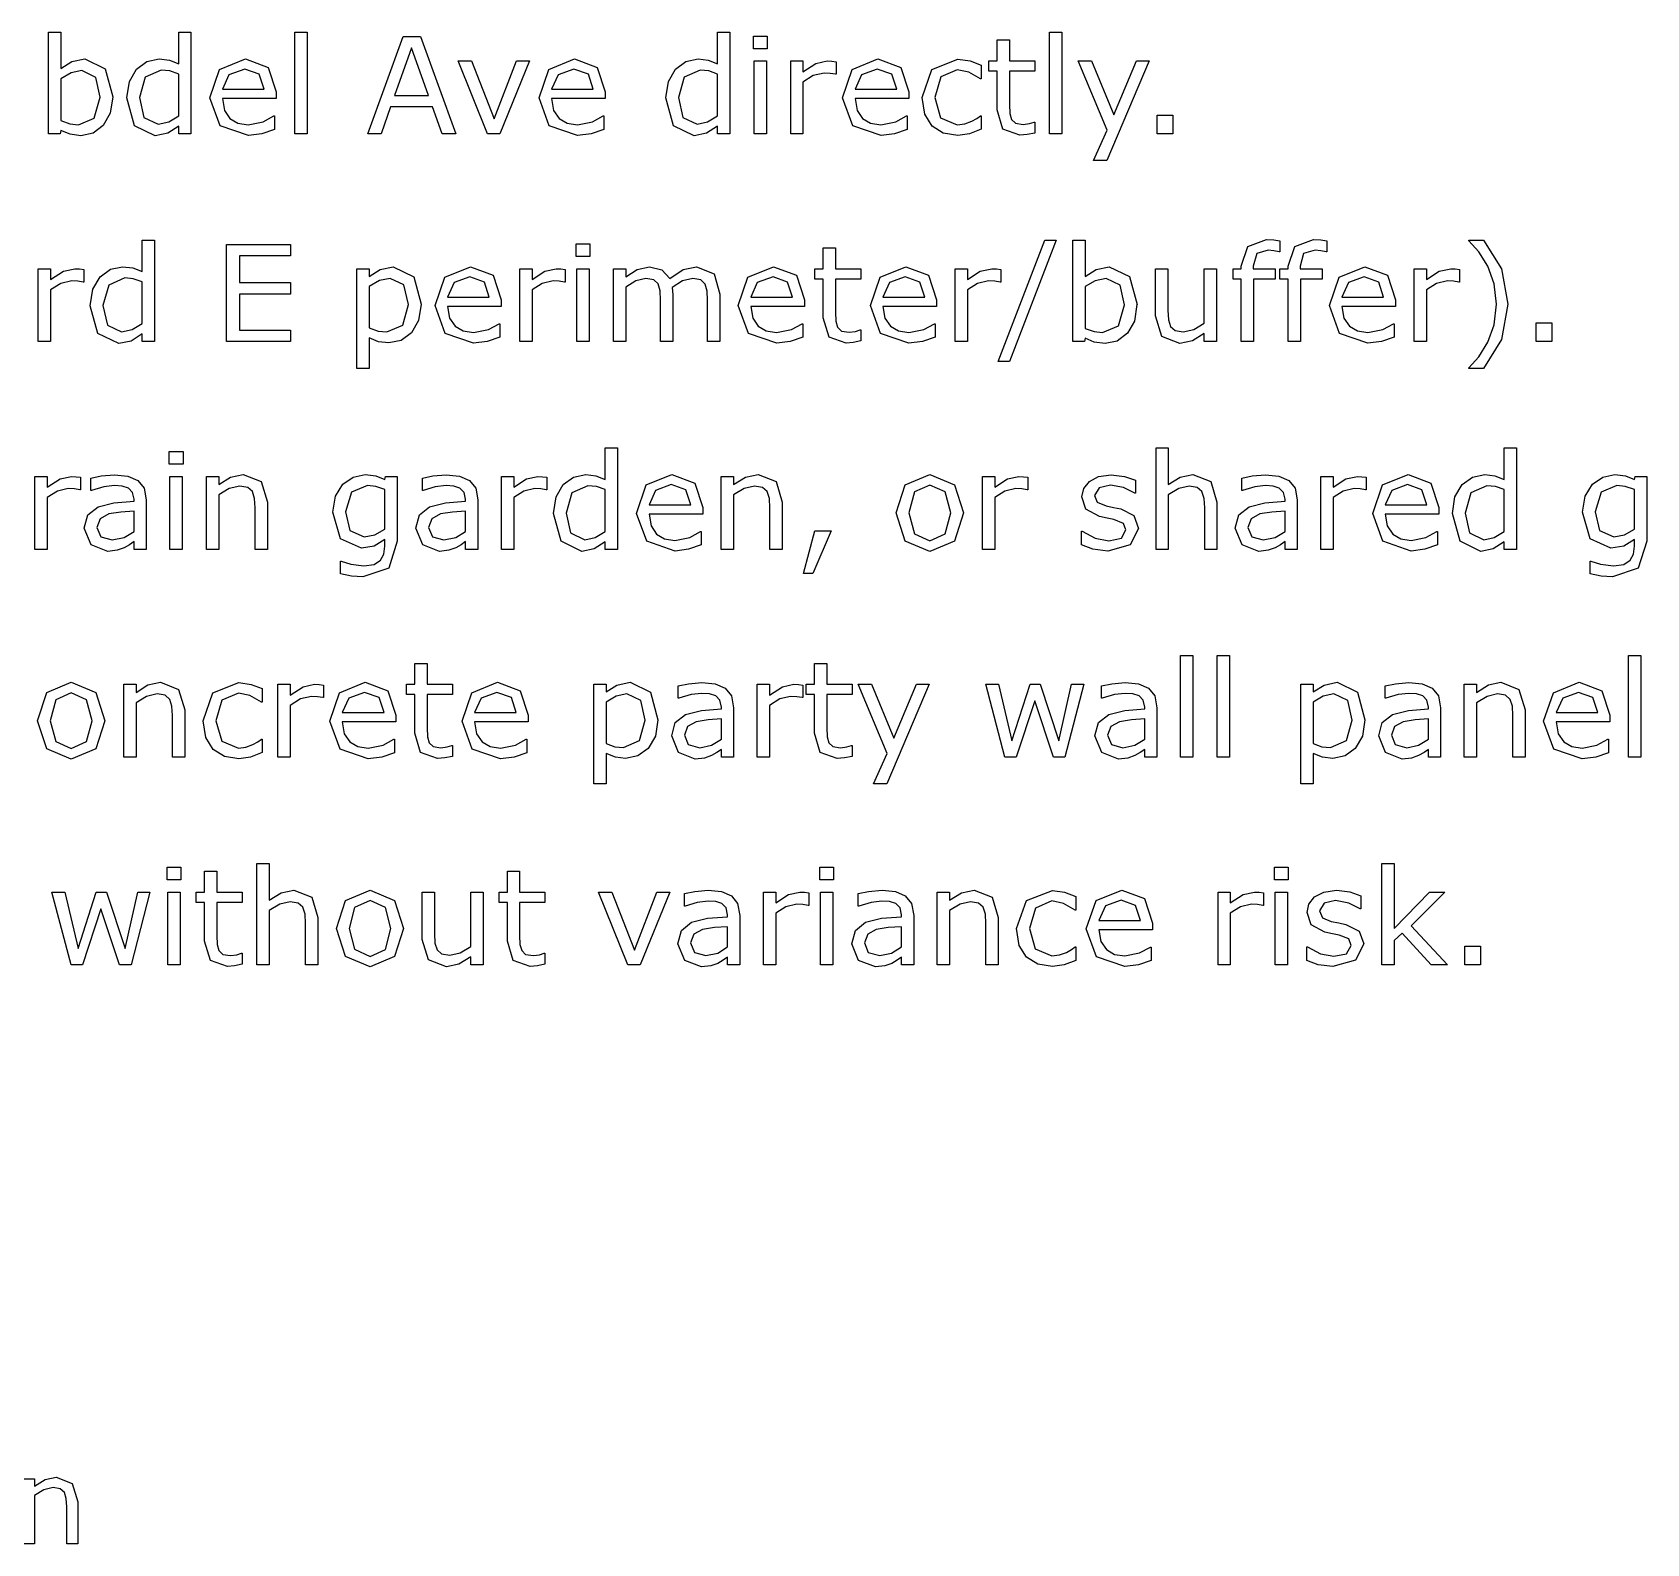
# Model space of a CAD drawing. Extents: x -17 to 192, y 167 to 459.
# Drawn here: x 134.72 to 163.5, y 168.01 to 194.96 of the extents above; entities that cross this region are included whole.
import ezdxf

# ---------------------------------------------------------------- set-up
doc = ezdxf.new("R2010")
doc.units = 0
doc.header["$MEASUREMENT"] = 0
doc.layers.add('Layer 1', color=7, linetype='Continuous')

msp = doc.modelspace()

# ---------------------------------------------------------------- linework, layer by layer
at = {"layer": 'Layer 1', "color": 7}
for points in [[(136.153155, 193.805564), (136.106647, 193.512565), (135.983399, 193.293966), (135.802016, 193.155616), (135.584587, 193.110266), (135.391577, 193.136989), (135.228795, 193.20676), (135.214851, 193.146302), (135.010212, 193.146302), (135.010212, 194.955494), (135.228803, 194.955494), (135.228803, 194.309012), (135.424139, 194.432282), (135.656684, 194.481097), (136.019451, 194.304382), (136.153163, 193.805564), (136.153155, 193.805564)], [(137.547256, 193.146302), (137.328666, 193.146302), (137.328666, 193.282351), (137.132165, 193.155616), (136.910085, 193.110266), (136.540341, 193.289309), (136.404303, 193.785799), (136.450811, 194.079963), (136.57871, 194.299725), (136.762421, 194.434583), (136.981011, 194.481097), (137.162396, 194.459137), (137.328666, 194.392859), (137.328666, 194.955627), (137.547256, 194.955627), (137.547256, 193.146302)], [(139.616893, 193.146302), (139.398303, 193.146302), (139.398303, 194.955494), (139.616893, 194.955494), (139.616893, 193.146302)], [(142.269055, 193.146302), (142.02372, 193.146302), (141.853964, 193.628822), (141.105172, 193.628822), (140.935416, 193.146302), (140.70171, 193.146302), (141.331904, 194.877601), (141.63886, 194.877601), (142.269055, 193.146302)], [(147.153632, 193.146302), (146.935042, 193.146302), (146.935042, 193.282351), (146.738544, 193.155616), (146.516464, 193.110266), (146.14672, 193.289309), (146.010682, 193.785799), (146.05719, 194.079963), (146.185089, 194.299725), (146.3688, 194.434583), (146.58739, 194.481097), (146.768775, 194.459137), (146.935042, 194.392859), (146.935042, 194.955627), (147.153632, 194.955627), (147.153632, 193.146302)], [(147.818709, 194.662495), (147.572213, 194.662495), (147.572213, 194.889216), (147.818709, 194.889216), (147.818709, 194.662495)], [(153.071881, 193.146276), (152.85329, 193.146276), (152.85329, 194.955468), (153.071881, 194.955468), (153.071881, 193.146276)], [(141.783039, 193.826492), (141.479568, 194.676439), (141.174938, 193.826492), (141.783039, 193.826492)], [(152.587027, 193.157917), (152.45215, 193.131195), (152.32309, 193.120611), (152.020782, 193.227582), (151.917301, 193.570588), (151.917301, 194.261255), (151.769635, 194.261255), (151.769635, 194.444955), (151.917301, 194.444955), (151.917301, 194.818176), (152.135892, 194.818176), (152.135892, 194.444955), (152.587027, 194.444955), (152.587027, 194.261255), (152.135892, 194.261255), (152.135892, 193.669409), (152.140548, 193.508966), (152.173105, 193.401995), (152.242868, 193.333389), (152.380067, 193.312487), (152.49169, 193.327568), (152.575404, 193.354317), (152.587019, 193.354317), (152.587027, 193.157917)], [(135.92759, 193.799743), (135.85085, 194.152062), (135.60319, 194.272976), (135.41018, 194.231119), (135.228795, 194.125312), (135.228795, 193.381173), (135.388087, 193.323044), (135.540405, 193.30664), (135.824106, 193.425252), (135.92759, 193.799637), (135.92759, 193.799743)], [(137.328666, 193.466051), (137.328666, 194.211355), (137.170535, 194.265991), (137.01822, 194.281072), (136.73219, 194.153173), (136.62987, 193.790403), (136.708935, 193.438084), (136.962409, 193.318334), (137.150768, 193.359027), (137.328666, 193.465998), (137.328666, 193.466051)], [(139.064603, 193.77302), (138.107685, 193.77302), (138.143729, 193.563708), (138.242562, 193.418373), (138.385574, 193.334659), (138.569285, 193.306745), (138.835548, 193.35908), (139.027397, 193.463723), (139.039012, 193.463723), (139.039012, 193.22536), (138.813444, 193.147466), (138.5716, 193.11606), (138.066979, 193.290474), (137.885597, 193.788128), (138.058841, 194.293905), (138.516953, 194.481097), (138.921577, 194.327612), (139.064592, 193.891606), (139.064603, 193.77302)], [(138.851825, 193.940448), (138.764621, 194.206698), (138.505335, 194.30089), (138.22512, 194.197411), (138.107685, 193.940448), (138.851825, 193.940448)], [(143.579439, 194.445061), (143.05389, 193.146302), (142.834135, 193.146302), (142.312076, 194.445061), (142.549269, 194.445061), (142.95157, 193.411414), (143.350381, 194.445061), (143.579439, 194.445061)], [(144.93168, 193.77302), (143.974763, 193.77302), (144.010807, 193.563708), (144.109637, 193.418373), (144.252652, 193.334659), (144.436362, 193.306745), (144.702623, 193.35908), (144.894472, 193.463723), (144.906087, 193.463723), (144.906087, 193.22536), (144.68052, 193.147466), (144.438672, 193.11606), (143.934054, 193.290474), (143.752669, 193.788128), (143.925916, 194.293905), (144.384025, 194.481097), (144.788652, 194.327612), (144.931667, 193.891606), (144.93168, 193.77302)], [(144.718903, 193.940448), (144.631699, 194.206698), (144.372413, 194.30089), (144.092195, 194.197411), (143.974763, 193.940448), (144.718903, 193.940448)], [(146.935042, 193.466051), (146.935042, 194.211355), (146.776914, 194.265991), (146.624596, 194.281072), (146.338569, 194.153173), (146.236249, 193.790403), (146.315314, 193.438084), (146.568788, 193.318334), (146.757147, 193.359027), (146.935042, 193.465998), (146.935042, 193.466051)], [(147.804766, 193.146302), (147.586175, 193.146302), (147.586175, 194.445061), (147.804766, 194.445061), (147.804766, 193.146302)], [(149.047713, 194.206698), (149.036098, 194.206698), (148.940756, 194.223102), (148.832623, 194.228923), (148.637287, 194.183573), (148.455902, 194.06848), (148.455902, 193.14617), (148.237312, 193.14617), (148.237312, 194.444929), (148.455902, 194.444929), (148.455902, 194.253079), (148.684957, 194.400743), (148.888434, 194.444929), (148.970987, 194.441489), (149.047727, 194.43117), (149.047713, 194.206698)], [(150.340656, 193.77302), (149.383739, 193.77302), (149.419783, 193.563708), (149.518613, 193.418373), (149.661628, 193.334659), (149.845336, 193.306745), (150.111599, 193.35908), (150.303448, 193.463723), (150.31509, 193.463723), (150.31509, 193.22536), (150.089522, 193.147466), (149.847675, 193.11606), (149.343057, 193.290474), (149.161672, 193.788128), (149.334918, 194.293905), (149.793028, 194.481097), (150.197655, 194.327612), (150.34067, 193.891606), (150.340656, 193.77302)], [(150.127879, 193.940448), (150.040675, 194.206698), (149.781389, 194.30089), (149.501172, 194.197411), (149.383739, 193.940448), (150.127879, 193.940448)], [(151.632435, 193.227688), (151.424309, 193.146302), (151.216183, 193.117225), (150.958058, 193.157917), (150.756909, 193.283515), (150.625522, 193.495129), (150.579011, 193.793949), (150.753419, 194.293905), (151.216183, 194.475276), (151.434773, 194.443897), (151.632435, 194.367168), (151.632435, 194.124148), (151.62082, 194.124148), (151.413858, 194.243898), (151.206893, 194.285755), (150.912725, 194.160184), (150.805756, 193.793949), (150.910402, 193.432343), (151.206893, 193.306745), (151.34177, 193.324208), (151.465018, 193.369557), (151.554547, 193.420701), (151.62082, 193.468379), (151.632435, 193.468379), (151.632435, 193.227688)], [(154.627597, 194.445034), (153.869506, 192.667248), (153.6358, 192.667248), (153.877644, 193.209061), (153.360234, 194.445034), (153.59743, 194.445034), (153.996241, 193.482296), (154.398542, 194.445034), (154.627597, 194.445034)], [(155.049665, 193.146276), (154.771773, 193.146276), (154.771773, 193.47764), (155.049665, 193.47764), (155.049665, 193.146276)], [(136.896123, 189.442008), (136.677532, 189.442008), (136.677532, 189.578057), (136.481032, 189.451321), (136.258954, 189.405972), (135.88921, 189.585015), (135.753172, 190.081505), (135.79968, 190.375668), (135.92758, 190.595431), (136.111287, 190.730289), (136.329878, 190.776803), (136.511263, 190.754842), (136.677532, 190.688564), (136.677532, 191.251332), (136.896123, 191.251332), (136.896123, 189.442008)], [(139.321552, 189.442008), (138.180927, 189.442008), (138.180927, 191.173307), (139.321552, 191.173307), (139.321552, 190.968652), (138.411143, 190.968652), (138.411143, 190.494281), (139.321552, 190.494281), (139.321552, 190.289626), (138.411143, 190.289626), (138.411143, 189.646636), (139.321552, 189.646636), (139.321552, 189.442008)], [(144.659594, 190.958201), (144.413095, 190.958201), (144.413095, 191.184922), (144.659594, 191.184922), (144.659594, 190.958201)], [(149.48721, 189.453623), (149.352333, 189.4269), (149.223272, 189.416317), (148.920965, 189.523288), (148.817484, 189.866293), (148.817484, 190.556961), (148.669817, 190.556961), (148.669817, 190.740661), (148.817484, 190.740661), (148.817484, 191.113882), (149.036074, 191.113882), (149.036074, 190.740661), (149.48721, 190.740661), (149.48721, 190.556961), (149.036074, 190.556961), (149.036074, 189.965115), (149.040731, 189.804672), (149.073288, 189.697701), (149.143051, 189.629095), (149.28025, 189.608193), (149.391872, 189.623274), (149.475586, 189.650023), (149.487202, 189.650023), (149.48721, 189.453623)], [(152.970712, 191.2512), (152.137045, 189.088552), (151.935893, 189.088552), (152.766076, 191.2512), (152.970712, 191.2512)], [(154.410157, 190.101269), (154.363649, 189.80827), (154.240401, 189.589672), (154.059019, 189.451321), (153.84159, 189.405972), (153.648579, 189.432695), (153.485797, 189.502465), (153.471853, 189.442008), (153.267214, 189.442008), (153.267214, 191.2512), (153.485805, 191.2512), (153.485805, 190.604718), (153.681141, 190.727987), (153.913686, 190.776803), (154.276453, 190.600088), (154.410165, 190.101269), (154.410157, 190.101269)], [(156.956512, 191.039587), (156.944897, 191.039587), (156.850718, 191.060489), (156.748399, 191.07213), (156.54376, 191.009345), (156.480972, 190.784952), (156.480972, 190.740767), (156.875134, 190.740767), (156.875134, 190.557067), (156.487949, 190.557067), (156.487949, 189.442008), (156.269334, 189.442008), (156.269334, 190.557067), (156.121668, 190.557067), (156.121668, 190.740767), (156.269334, 190.740767), (156.269334, 190.783788), (156.384444, 191.138408), (156.71698, 191.262815), (156.848369, 191.255936), (156.956501, 191.239532), (156.956512, 191.039587)], [(157.793668, 191.039587), (157.782053, 191.039587), (157.687872, 191.060489), (157.585553, 191.07213), (157.380914, 191.009345), (157.318128, 190.784952), (157.318128, 190.740767), (157.712288, 190.740767), (157.712288, 190.557067), (157.325103, 190.557067), (157.325103, 189.442008), (157.106512, 189.442008), (157.106512, 190.557067), (156.958848, 190.557067), (156.958848, 190.740767), (157.106512, 190.740767), (157.106512, 190.783788), (157.221622, 191.138408), (157.55416, 191.262815), (157.685547, 191.255936), (157.793679, 191.239532), (157.793668, 191.039587)], [(161.022536, 190.10709), (160.908591, 189.478044), (160.588842, 188.96298), (160.322582, 188.96298), (160.322582, 188.974622), (160.501638, 189.171128), (160.660931, 189.429255), (160.774879, 189.743183), (160.8179, 190.107117), (160.774879, 190.469886), (160.660931, 190.784978), (160.501638, 191.043106), (160.322582, 191.239585), (160.322582, 191.251227), (160.588842, 191.251227), (160.908591, 190.736136), (161.022536, 190.107117), (161.022536, 190.10709)], [(135.636898, 190.502404), (135.625283, 190.502404), (135.52994, 190.518808), (135.421805, 190.524629), (135.226469, 190.479279), (135.045087, 190.364186), (135.045087, 189.442008), (134.826494, 189.442008), (134.826494, 190.740767), (135.045087, 190.740767), (135.045087, 190.548917), (135.274142, 190.696581), (135.477616, 190.740767), (135.560169, 190.737327), (135.636909, 190.727008), (135.636898, 190.502404)], [(136.677532, 189.761757), (136.677532, 190.50706), (136.519401, 190.561697), (136.367086, 190.576778), (136.081056, 190.448879), (135.978739, 190.086109), (136.057802, 189.73379), (136.311275, 189.61404), (136.499637, 189.654733), (136.677532, 189.761704), (136.677532, 189.761757)], [(141.649314, 190.10709), (141.60397, 189.817557), (141.47607, 189.596657), (141.294685, 189.462937), (141.074933, 189.416423), (140.891223, 189.438383), (140.724953, 189.50699), (140.724953, 188.962848), (140.506363, 188.962848), (140.506363, 190.740634), (140.724953, 190.740634), (140.724953, 190.604586), (140.92029, 190.726691), (141.152834, 190.77667), (141.517927, 190.598791), (141.649314, 190.106958), (141.649314, 190.10709)], [(141.423746, 190.101269), (141.343519, 190.452398), (141.097023, 190.568682), (140.9075, 190.527989), (140.724953, 190.421018), (140.724953, 189.685027), (140.884246, 189.628036), (141.036563, 189.612955), (141.321429, 189.736198), (141.423746, 190.101296), (141.423746, 190.101269)], [(143.077133, 190.068726), (142.120216, 190.068726), (142.15626, 189.859414), (142.25509, 189.714079), (142.398105, 189.630365), (142.581815, 189.602451), (142.848079, 189.654786), (143.039925, 189.759428), (143.05154, 189.759428), (143.05154, 189.521065), (142.825973, 189.443172), (142.584128, 189.411766), (142.079507, 189.586179), (141.898122, 190.083833), (142.071369, 190.58961), (142.529478, 190.776803), (142.934105, 190.623318), (143.07712, 190.187312), (143.077133, 190.068726)], [(142.864356, 190.236154), (142.777152, 190.502404), (142.517866, 190.596595), (142.237651, 190.493117), (142.120216, 190.236154), (142.864356, 190.236154)], [(144.218923, 190.502404), (144.207308, 190.502404), (144.111965, 190.518808), (144.003833, 190.524629), (143.808496, 190.479279), (143.627111, 190.364186), (143.627111, 189.442008), (143.408521, 189.442008), (143.408521, 190.740767), (143.627111, 190.740767), (143.627111, 190.548917), (143.856166, 190.696581), (144.059644, 190.740767), (144.142196, 190.737327), (144.218936, 190.727008), (144.218923, 190.502404)], [(144.64565, 189.442008), (144.42706, 189.442008), (144.42706, 190.740767), (144.64565, 190.740767), (144.64565, 189.442008)], [(146.973412, 189.442008), (146.754821, 189.442008), (146.754821, 190.181491), (146.746672, 190.343125), (146.715279, 190.467532), (146.63854, 190.543097), (146.494363, 190.568761), (146.310653, 190.522247), (146.126942, 190.40599), (146.132763, 190.343204), (146.135144, 190.273434), (146.135144, 189.442008), (145.916551, 189.442008), (145.916551, 190.181491), (145.908402, 190.344289), (145.877009, 190.468696), (145.800269, 190.543097), (145.656093, 190.568761), (145.475872, 190.524576), (145.296813, 190.411784), (145.296813, 189.442008), (145.078222, 189.442008), (145.078222, 190.740767), (145.296813, 190.740767), (145.296813, 190.596595), (145.500288, 190.729125), (145.717717, 190.776803), (145.94212, 190.721002), (146.080484, 190.566353), (146.322331, 190.726823), (146.556037, 190.776803), (146.871132, 190.646575), (146.973451, 190.284969), (146.973412, 189.442008)], [(148.481458, 190.068726), (147.524541, 190.068726), (147.560585, 189.859414), (147.659417, 189.714079), (147.80243, 189.630365), (147.98614, 189.602451), (148.252403, 189.654786), (148.44425, 189.759428), (148.455865, 189.759428), (148.455865, 189.521065), (148.230297, 189.443172), (147.988453, 189.411766), (147.483832, 189.586179), (147.302447, 190.083833), (147.475693, 190.58961), (147.933806, 190.776803), (148.33843, 190.623318), (148.481445, 190.187312), (148.481458, 190.068726)], [(148.26868, 190.236154), (148.181477, 190.502404), (147.922191, 190.596595), (147.641976, 190.493117), (147.524541, 190.236154), (148.26868, 190.236154)], [(150.838287, 190.068726), (149.881372, 190.068726), (149.917416, 189.859414), (150.016246, 189.714079), (150.159261, 189.630365), (150.342969, 189.602451), (150.609232, 189.654786), (150.801081, 189.759428), (150.812696, 189.759428), (150.812696, 189.521065), (150.587131, 189.443172), (150.345284, 189.411766), (149.840666, 189.586179), (149.659281, 190.083833), (149.832525, 190.58961), (150.290637, 190.776803), (150.695264, 190.623318), (150.838276, 190.187312), (150.838287, 190.068726)], [(150.625512, 190.236154), (150.538308, 190.502404), (150.279019, 190.596595), (149.998805, 190.493117), (149.881372, 190.236154), (150.625512, 190.236154)], [(151.980076, 190.502404), (151.968461, 190.502404), (151.873118, 190.518808), (151.764986, 190.524629), (151.569647, 190.479279), (151.388265, 190.364186), (151.388265, 189.442008), (151.169674, 189.442008), (151.169674, 190.740767), (151.388265, 190.740767), (151.388265, 190.548917), (151.61732, 190.696581), (151.820795, 190.740767), (151.90335, 190.737327), (151.980087, 190.727008), (151.980076, 190.502404)], [(154.184592, 190.095449), (154.107853, 190.447767), (153.860192, 190.568682), (153.667182, 190.526825), (153.485797, 190.421018), (153.485797, 189.676878), (153.645089, 189.618749), (153.797407, 189.602345), (154.081109, 189.720958), (154.184592, 190.095343), (154.184592, 190.095449)], [(155.827513, 189.442008), (155.608922, 189.442008), (155.608922, 189.586179), (155.397306, 189.452485), (155.174064, 189.405972), (154.85548, 189.530379), (154.741534, 189.897805), (154.741534, 190.740767), (154.960125, 190.740767), (154.960125, 190.001284), (154.969438, 189.831527), (155.008972, 189.71175), (155.090363, 189.63735), (155.235701, 189.614066), (155.420573, 189.658252), (155.608935, 189.771043), (155.608935, 190.74074), (155.827526, 190.74074), (155.827513, 189.442008)], [(159.019175, 190.068726), (158.062257, 190.068726), (158.098301, 189.859414), (158.197131, 189.714079), (158.340146, 189.630365), (158.523857, 189.602451), (158.790117, 189.654786), (158.981966, 189.759428), (158.993581, 189.759428), (158.993581, 189.521065), (158.768014, 189.443172), (158.526169, 189.411766), (158.021549, 189.586179), (157.840164, 190.083833), (158.01341, 190.58961), (158.47152, 190.776803), (158.876146, 190.623318), (159.019161, 190.187312), (159.019175, 190.068726)], [(158.806397, 190.236154), (158.719193, 190.502404), (158.459907, 190.596595), (158.17969, 190.493117), (158.062257, 190.236154), (158.806397, 190.236154)], [(160.160964, 190.502404), (160.149349, 190.502404), (160.054006, 190.518808), (159.945874, 190.524629), (159.750538, 190.479279), (159.569153, 190.364186), (159.569153, 189.442008), (159.350562, 189.442008), (159.350562, 190.740767), (159.569153, 190.740767), (159.569153, 190.548917), (159.798207, 190.696581), (160.001685, 190.740767), (160.084238, 190.737327), (160.160977, 190.727008), (160.160964, 190.502404)], [(161.805046, 189.442008), (161.527157, 189.442008), (161.527157, 189.773372), (161.805046, 189.773372), (161.805046, 189.442008)], [(137.405403, 187.253986), (137.158906, 187.253986), (137.158906, 187.480707), (137.405403, 187.480707), (137.405403, 187.253986)], [(145.15144, 185.737793), (144.93285, 185.737793), (144.93285, 185.873842), (144.736349, 185.747106), (144.514272, 185.701757), (144.144527, 185.8808), (144.008489, 186.37729), (144.054998, 186.671454), (144.182897, 186.891216), (144.366605, 187.026074), (144.585198, 187.072588), (144.766581, 187.050363), (144.93285, 186.984085), (144.93285, 187.546853), (145.15144, 187.546853), (145.15144, 185.737793)], [(155.835659, 185.737793), (155.617068, 185.737793), (155.617068, 186.477276), (155.606617, 186.644704), (155.568248, 186.767973), (155.484531, 186.840046), (155.34268, 186.864387), (155.155482, 186.820202), (154.968285, 186.70741), (154.968285, 185.737846), (154.749694, 185.737846), (154.749694, 187.547038), (154.968285, 187.547038), (154.968285, 186.892433), (155.179898, 187.024963), (155.404304, 187.072641), (155.725214, 186.945906), (155.835672, 186.580807), (155.835659, 185.737793)], [(161.174862, 185.737793), (160.956271, 185.737793), (160.956271, 185.873842), (160.759771, 185.747106), (160.537691, 185.701757), (160.167946, 185.8808), (160.031908, 186.37729), (160.078417, 186.671454), (160.206316, 186.891216), (160.390027, 187.026074), (160.608617, 187.072588), (160.790002, 187.050363), (160.956271, 186.984085), (160.956271, 187.546853), (161.174862, 187.546853), (161.174862, 185.737793)], [(136.749631, 185.737793), (136.532202, 185.737793), (136.532202, 185.876144), (136.453137, 185.820343), (136.357794, 185.764542), (136.23222, 185.720357), (136.065951, 185.701836), (135.768295, 185.818094), (135.646211, 186.114586), (135.708997, 186.352949), (135.890382, 186.49712), (136.175248, 186.568055), (136.532202, 186.595968), (136.532202, 186.629676), (136.505461, 186.752919), (136.431047, 186.829674), (136.319424, 186.86571), (136.183386, 186.874971), (135.991537, 186.851688), (135.772947, 186.786574), (135.761331, 186.786574), (135.761331, 187.008638), (135.946203, 187.047003), (136.184561, 187.067905), (136.422919, 187.044621), (136.599649, 186.967866), (136.711272, 186.829515), (136.749642, 186.619066), (136.749631, 185.737793)], [(138.90997, 185.737793), (138.691379, 185.737793), (138.691379, 186.477276), (138.680902, 186.644704), (138.642532, 186.767973), (138.558815, 186.840046), (138.416964, 186.864387), (138.229766, 186.820202), (138.042569, 186.70741), (138.042569, 185.737846), (137.823978, 185.737846), (137.823978, 187.036605), (138.042569, 187.036605), (138.042569, 186.892433), (138.254182, 187.024963), (138.478588, 187.072641), (138.799498, 186.945906), (138.909956, 186.580807), (138.90997, 185.737793)], [(141.221454, 185.885457), (141.071462, 185.400609), (140.609863, 185.24596), (140.407549, 185.261041), (140.214538, 185.30176), (140.214538, 185.524989), (140.226154, 185.524989), (140.39591, 185.473819), (140.628455, 185.442439), (140.813327, 185.469188), (140.927272, 185.543589), (140.985409, 185.652888), (141.002845, 185.795896), (141.002845, 185.914508), (140.813324, 185.795896), (140.584267, 185.757531), (140.214523, 185.924959), (140.078485, 186.399356), (140.124993, 186.687699), (140.254057, 186.898148), (140.437765, 187.026048), (140.652868, 187.072561), (140.841227, 187.049278), (141.002845, 186.980698), (141.016789, 187.036499), (141.221428, 187.036499), (141.221454, 185.885457)], [(142.660899, 185.737793), (142.44347, 185.737793), (142.44347, 185.876144), (142.364405, 185.820343), (142.269063, 185.764542), (142.143489, 185.720357), (141.97722, 185.701836), (141.679564, 185.818094), (141.55748, 186.114586), (141.620265, 186.352949), (141.80165, 186.49712), (142.086516, 186.568055), (142.44347, 186.595968), (142.44347, 186.629676), (142.416726, 186.752919), (142.342312, 186.829674), (142.230693, 186.86571), (142.094655, 186.874971), (141.902806, 186.851688), (141.684215, 186.786574), (141.6726, 186.786574), (141.6726, 187.008638), (141.857475, 187.047003), (142.095829, 187.067905), (142.334187, 187.044621), (142.51092, 186.967866), (142.622543, 186.829515), (142.660913, 186.619066), (142.660899, 185.737793)], [(146.668789, 186.364511), (145.711872, 186.364511), (145.747916, 186.155199), (145.846746, 186.009864), (145.989761, 185.92615), (146.173472, 185.898236), (146.439732, 185.950571), (146.631581, 186.055213), (146.643196, 186.055213), (146.643196, 185.81685), (146.417629, 185.738957), (146.175781, 185.707551), (145.671163, 185.881964), (145.489778, 186.379619), (145.663025, 186.885395), (146.121134, 187.072588), (146.525761, 186.919103), (146.668776, 186.483097), (146.668789, 186.364511)], [(148.086142, 185.737793), (147.867551, 185.737793), (147.867551, 186.477276), (147.857074, 186.644704), (147.818704, 186.767973), (147.734987, 186.840046), (147.593137, 186.864387), (147.405939, 186.820202), (147.218741, 186.70741), (147.218741, 185.737846), (147.000151, 185.737846), (147.000151, 187.036605), (147.218741, 187.036605), (147.218741, 186.892433), (147.430355, 187.024963), (147.654761, 187.072641), (147.975671, 186.945906), (148.086129, 186.580807), (148.086142, 185.737793)], [(151.317335, 186.386577), (151.154556, 185.885457), (150.718536, 185.701757), (150.280191, 185.885457), (150.118573, 186.386577), (150.280191, 186.887724), (150.718536, 187.072588), (151.154556, 186.887724), (151.317335, 186.386577), (151.317335, 186.386577)], [(154.436909, 186.112178), (154.289243, 185.820343), (153.888106, 185.706387), (153.623007, 185.740121), (153.421855, 185.815686), (153.421855, 186.061034), (153.43347, 186.061034), (153.663689, 185.936627), (153.906695, 185.891278), (154.132263, 185.937791), (154.213654, 186.084291), (154.169471, 186.200549), (153.999712, 186.267991), (153.877628, 186.292333), (153.74159, 186.322548), (153.498582, 186.455104), (153.427657, 186.671374), (153.460212, 186.82253), (153.56137, 186.949266), (153.726475, 187.035308), (153.952042, 187.067852), (154.18691, 187.038801), (154.385736, 186.970194), (154.385736, 186.736488), (154.374121, 186.736488), (154.170646, 186.839966), (153.935778, 186.882988), (153.733465, 186.836474), (153.650913, 186.700452), (153.700908, 186.579511), (153.859039, 186.513259), (153.993913, 186.485346), (154.119486, 186.459681), (154.354357, 186.339931), (154.436909, 186.112019), (154.436909, 186.112178)], [(157.265802, 185.737793), (157.048375, 185.737793), (157.048375, 185.876144), (156.96931, 185.820343), (156.873967, 185.764542), (156.748394, 185.720357), (156.582124, 185.701836), (156.284469, 185.818094), (156.162382, 186.114586), (156.22517, 186.352949), (156.406552, 186.49712), (156.691418, 186.568055), (157.048375, 186.595968), (157.048375, 186.629676), (157.021631, 186.752919), (156.947217, 186.829674), (156.835598, 186.86571), (156.69956, 186.874971), (156.50771, 186.851688), (156.28912, 186.786574), (156.277505, 186.786574), (156.277505, 187.008638), (156.462377, 187.047003), (156.700734, 187.067905), (156.939092, 187.044621), (157.115825, 186.967866), (157.227445, 186.829515), (157.265815, 186.619066), (157.265802, 185.737793)], [(159.790064, 186.364511), (158.833146, 186.364511), (158.86919, 186.155199), (158.968023, 186.009864), (159.111035, 185.92615), (159.294746, 185.898236), (159.561009, 185.950571), (159.752858, 186.055213), (159.764473, 186.055213), (159.764473, 185.81685), (159.538906, 185.738957), (159.297061, 185.707551), (158.79244, 185.881964), (158.611058, 186.379619), (158.784302, 186.885395), (159.242414, 187.072588), (159.647038, 186.919103), (159.790053, 186.483097), (159.790064, 186.364511)], [(163.495646, 185.885457), (163.345657, 185.400609), (162.884058, 185.24596), (162.681744, 185.261041), (162.488733, 185.30176), (162.488733, 185.524989), (162.500349, 185.524989), (162.670105, 185.473819), (162.90265, 185.442439), (163.087522, 185.469188), (163.20147, 185.543589), (163.259604, 185.652888), (163.27704, 185.795896), (163.27704, 185.914508), (163.087517, 185.795896), (162.858462, 185.757531), (162.488718, 185.924959), (162.35268, 186.399356), (162.399188, 186.687699), (162.528249, 186.898148), (162.71196, 187.026048), (162.927063, 187.072561), (163.115422, 187.049278), (163.27704, 186.980698), (163.290984, 187.036499), (163.495623, 187.036499), (163.495646, 185.885457)], [(135.576449, 186.798189), (135.564834, 186.798189), (135.469491, 186.814593), (135.361359, 186.820414), (135.166022, 186.775064), (134.984637, 186.659971), (134.984637, 185.737846), (134.766047, 185.737846), (134.766047, 187.036605), (134.984637, 187.036605), (134.984637, 186.844755), (135.213692, 186.992419), (135.41717, 187.036605), (135.499722, 187.033165), (135.576462, 187.022582), (135.576449, 186.798189)], [(137.391459, 185.737793), (137.172868, 185.737793), (137.172868, 187.036552), (137.391459, 187.036552), (137.391459, 185.737793)], [(141.002861, 186.094742), (141.002861, 186.802845), (140.840081, 186.858646), (140.691254, 186.876109), (140.407549, 186.755194), (140.304068, 186.404066), (140.380808, 186.072676), (140.635442, 185.959911), (140.82613, 185.995947), (141.002861, 186.094768), (141.002861, 186.094742)], [(143.892216, 186.798189), (143.880601, 186.798189), (143.785258, 186.814593), (143.677126, 186.820414), (143.481789, 186.775064), (143.300404, 186.659971), (143.300404, 185.737846), (143.081814, 185.737846), (143.081814, 187.036605), (143.300404, 187.036605), (143.300404, 186.844755), (143.529459, 186.992419), (143.732934, 187.036605), (143.815489, 187.033165), (143.892226, 187.022582), (143.892216, 186.798189)], [(144.93285, 186.057542), (144.93285, 186.802845), (144.774719, 186.857482), (144.622404, 186.872563), (144.336376, 186.744664), (144.234057, 186.381894), (144.313122, 186.029575), (144.566593, 185.909825), (144.754955, 185.950518), (144.93285, 186.057489), (144.93285, 186.057542)], [(146.456012, 186.531939), (146.368808, 186.798189), (146.109522, 186.89238), (145.829305, 186.788902), (145.711872, 186.531939), (146.456012, 186.531939)], [(151.091768, 186.386577), (150.992938, 186.760988), (150.718536, 186.884231), (150.441809, 186.760988), (150.344141, 186.386577), (150.442971, 186.015685), (150.718536, 185.890114), (150.991774, 186.01452), (151.091768, 186.386577), (151.091768, 186.386577)], [(152.466102, 186.798189), (152.454487, 186.798189), (152.359144, 186.814593), (152.251012, 186.820414), (152.055675, 186.775064), (151.874291, 186.659971), (151.874291, 185.737846), (151.6557, 185.737846), (151.6557, 187.036605), (151.874291, 187.036605), (151.874291, 186.844755), (152.103345, 186.992419), (152.306823, 187.036605), (152.389375, 187.033165), (152.466115, 187.022582), (152.466102, 186.798189)], [(158.497121, 186.798189), (158.485505, 186.798189), (158.39016, 186.814593), (158.282028, 186.820414), (158.086692, 186.775064), (157.905309, 186.659971), (157.905309, 185.737846), (157.686716, 185.737846), (157.686716, 187.036605), (157.905309, 187.036605), (157.905309, 186.844755), (158.134364, 186.992419), (158.337839, 187.036605), (158.420392, 187.033165), (158.497131, 187.022582), (158.497121, 186.798189)], [(159.577286, 186.531939), (159.490082, 186.798189), (159.230796, 186.89238), (158.950581, 186.788902), (158.833146, 186.531939), (159.577286, 186.531939)], [(160.956271, 186.057542), (160.956271, 186.802845), (160.798141, 186.857482), (160.645826, 186.872563), (160.359795, 186.744664), (160.257476, 186.381894), (160.336541, 186.029575), (160.590014, 185.909825), (160.778374, 185.950518), (160.956271, 186.057489), (160.956271, 186.057542)], [(163.277056, 186.094742), (163.277056, 186.802845), (163.114277, 186.858646), (162.965449, 186.876109), (162.681744, 186.755194), (162.578263, 186.404066), (162.655003, 186.072676), (162.909637, 185.959911), (163.100322, 185.995947), (163.277056, 186.094768), (163.277056, 186.094742)], [(136.532202, 186.057542), (136.532202, 186.419147), (136.29617, 186.401685), (136.082231, 186.36795), (135.929913, 186.284236), (135.871779, 186.129614), (135.939216, 185.960995), (136.145016, 185.905195), (136.355468, 185.94938), (136.532202, 186.057515), (136.532202, 186.057542)], [(142.44347, 186.057542), (142.44347, 186.419147), (142.207438, 186.401685), (141.993499, 186.36795), (141.841182, 186.284236), (141.783047, 186.129614), (141.850484, 185.960995), (142.056285, 185.905195), (142.266737, 185.94938), (142.44347, 186.057515), (142.44347, 186.057542)], [(157.048375, 186.057542), (157.048375, 186.419147), (156.812343, 186.401685), (156.598402, 186.36795), (156.446086, 186.284236), (156.38795, 186.129614), (156.455386, 185.960995), (156.66119, 185.905195), (156.871642, 185.94938), (157.048375, 186.057515), (157.048375, 186.057542)], [(148.960507, 186.069157), (148.63262, 185.307581), (148.462863, 185.307581), (148.665177, 186.069157), (148.960507, 186.069157)], [(142.20742, 182.045299), (142.072543, 182.018576), (141.943483, 182.007993), (141.641175, 182.114964), (141.537694, 182.457969), (141.537694, 183.148637), (141.390028, 183.148637), (141.390028, 183.332337), (141.537694, 183.332337), (141.537694, 183.705558), (141.756285, 183.705558), (141.756285, 183.332337), (142.20742, 183.332337), (142.20742, 183.148637), (141.756285, 183.148637), (141.756285, 182.556791), (141.760941, 182.396348), (141.793498, 182.289377), (141.863261, 182.220771), (142.00046, 182.199869), (142.112083, 182.21495), (142.195797, 182.241699), (142.207412, 182.241699), (142.20742, 182.045299)], [(149.331394, 182.045299), (149.19652, 182.018576), (149.067457, 182.007993), (148.765152, 182.114964), (148.661668, 182.457969), (148.661668, 183.148637), (148.514004, 183.148637), (148.514004, 183.332337), (148.661668, 183.332337), (148.661668, 183.705558), (148.880259, 183.705558), (148.880259, 183.332337), (149.331394, 183.332337), (149.331394, 183.148637), (148.880259, 183.148637), (148.880259, 182.556791), (148.884915, 182.396348), (148.917472, 182.289377), (148.987235, 182.220771), (149.124437, 182.199869), (149.236057, 182.21495), (149.319773, 182.241699), (149.331389, 182.241699), (149.331394, 182.045299)], [(155.406598, 182.033684), (155.188007, 182.033684), (155.188007, 183.842876), (155.406598, 183.842876), (155.406598, 182.033684)], [(156.060044, 182.033684), (155.841453, 182.033684), (155.841453, 183.842876), (156.060044, 183.842876), (156.060044, 182.033684)], [(163.389821, 182.033684), (163.171231, 182.033684), (163.171231, 183.842876), (163.389821, 183.842876), (163.389821, 182.033684)], [(136.012458, 182.682468), (135.849676, 182.181348), (135.413656, 181.997648), (134.975311, 182.181348), (134.813693, 182.682468), (134.975311, 183.183615), (135.413656, 183.368479), (135.849676, 183.183615), (136.012458, 182.682468), (136.012458, 182.682468)], [(137.436787, 182.033684), (137.218197, 182.033684), (137.218197, 182.773167), (137.207719, 182.940595), (137.169352, 183.063864), (137.085635, 183.135937), (136.943785, 183.160278), (136.756587, 183.116093), (136.569389, 183.003301), (136.569389, 182.033684), (136.350799, 182.033684), (136.350799, 183.332443), (136.569389, 183.332443), (136.569389, 183.188271), (136.781003, 183.320801), (137.005409, 183.368479), (137.326319, 183.241744), (137.436777, 182.876645), (137.436787, 182.033684)], [(138.818096, 182.11507), (138.60997, 182.033684), (138.401843, 182.004606), (138.143719, 182.045299), (137.94257, 182.170897), (137.811183, 182.38251), (137.764675, 182.68133), (137.93908, 183.181286), (138.401843, 183.362658), (138.620434, 183.331278), (138.818096, 183.254549), (138.818096, 183.01153), (138.806481, 183.01153), (138.599516, 183.13128), (138.392551, 183.173137), (138.098385, 183.047566), (137.991414, 182.68133), (138.096059, 182.319725), (138.392551, 182.194127), (138.527428, 182.21159), (138.650676, 182.256913), (138.740205, 182.308083), (138.806481, 182.355761), (138.818096, 182.355761), (138.818096, 182.11507)], [(139.908726, 183.09408), (139.89711, 183.09408), (139.801765, 183.110484), (139.693633, 183.116305), (139.498296, 183.070955), (139.316912, 182.955862), (139.316912, 182.033684), (139.098321, 182.033684), (139.098321, 183.332443), (139.316912, 183.332443), (139.316912, 183.140593), (139.545969, 183.288257), (139.749444, 183.332443), (139.831996, 183.329003), (139.908736, 183.31842), (139.908726, 183.09408)], [(141.201669, 182.660402), (140.244751, 182.660402), (140.280795, 182.45109), (140.379628, 182.305755), (140.52264, 182.222041), (140.706351, 182.194127), (140.972614, 182.246462), (141.16446, 182.351104), (141.176102, 182.351104), (141.176102, 182.112741), (140.950534, 182.034848), (140.70869, 182.003442), (140.204069, 182.177855), (140.022684, 182.675509), (140.19593, 183.181286), (140.654043, 183.368479), (141.058667, 183.214994), (141.201682, 182.778988), (141.201669, 182.660402)], [(143.558497, 182.660402), (142.601582, 182.660402), (142.637627, 182.45109), (142.736456, 182.305755), (142.879471, 182.222041), (143.063179, 182.194127), (143.329442, 182.246462), (143.521292, 182.351104), (143.532907, 182.351104), (143.532907, 182.112741), (143.307342, 182.034848), (143.065494, 182.003442), (142.560876, 182.177855), (142.379492, 182.675509), (142.552735, 183.181286), (143.010847, 183.368479), (143.415474, 183.214994), (143.558487, 182.778988), (143.558497, 182.660402)], [(145.869982, 182.698766), (145.824637, 182.409233), (145.696738, 182.188333), (145.515353, 182.054613), (145.295598, 182.008099), (145.11189, 182.030059), (144.945621, 182.098666), (144.945621, 181.554524), (144.727031, 181.554524), (144.727031, 183.33231), (144.945621, 183.33231), (144.945621, 183.196262), (145.140958, 183.318367), (145.373502, 183.368346), (145.738595, 183.190467), (145.869982, 182.698634), (145.869982, 182.698766)], [(147.219897, 182.033684), (147.002471, 182.033684), (147.002471, 182.172034), (146.923406, 182.116234), (146.828063, 182.060433), (146.702489, 182.016248), (146.53622, 181.997727), (146.238564, 182.113985), (146.116478, 182.410477), (146.179266, 182.648839), (146.360648, 182.793011), (146.645514, 182.863945), (147.002471, 182.891859), (147.002471, 182.925567), (146.975727, 183.04881), (146.901313, 183.125565), (146.789693, 183.161601), (146.653655, 183.170862), (146.461806, 183.147578), (146.243216, 183.082465), (146.2316, 183.082465), (146.2316, 183.304529), (146.416472, 183.342894), (146.65483, 183.363796), (146.893188, 183.340512), (147.069921, 183.263757), (147.181541, 183.125406), (147.219911, 182.914957), (147.219897, 182.033684)], [(148.451216, 183.09408), (148.439601, 183.09408), (148.344256, 183.110484), (148.236124, 183.116305), (148.040787, 183.070955), (147.859405, 182.955862), (147.859405, 182.033684), (147.640812, 182.033684), (147.640812, 183.332443), (147.859405, 183.332443), (147.859405, 183.140593), (148.08846, 183.288257), (148.291935, 183.332443), (148.374487, 183.329003), (148.451227, 183.31842), (148.451216, 183.09408)], [(150.70689, 183.332443), (149.948798, 181.554656), (149.715092, 181.554656), (149.956937, 182.09647), (149.439526, 183.332443), (149.676722, 183.332443), (150.075534, 182.369704), (150.477835, 183.332443), (150.70689, 183.332443)], [(153.463696, 183.332443), (153.125345, 182.033684), (152.923031, 182.033684), (152.589331, 183.034787), (152.257957, 182.033684), (152.056805, 182.033684), (151.714967, 183.332443), (151.94286, 183.332443), (152.181217, 182.326683), (152.505615, 183.332443), (152.685835, 183.332443), (153.018374, 182.326683), (153.243942, 183.332443), (153.463696, 183.332443)], [(154.764778, 182.033684), (154.547349, 182.033684), (154.547349, 182.172034), (154.468283, 182.116234), (154.372941, 182.060433), (154.247367, 182.016248), (154.081098, 181.997727), (153.783442, 182.113985), (153.661358, 182.410477), (153.724144, 182.648839), (153.905529, 182.793011), (154.190395, 182.863945), (154.547349, 182.891859), (154.547349, 182.925567), (154.520605, 183.04881), (154.446191, 183.125565), (154.334571, 183.161601), (154.198533, 183.170862), (154.006684, 183.147578), (153.788094, 183.082465), (153.776478, 183.082465), (153.776478, 183.304529), (153.961353, 183.342894), (154.199708, 183.363796), (154.438065, 183.340512), (154.614799, 183.263757), (154.726421, 183.125406), (154.764791, 182.914957), (154.764778, 182.033684)], [(158.472686, 182.698766), (158.427339, 182.409233), (158.29944, 182.188333), (158.118055, 182.054613), (157.898303, 182.008099), (157.714593, 182.030059), (157.548323, 182.098666), (157.548323, 181.554524), (157.329733, 181.554524), (157.329733, 183.33231), (157.548323, 183.33231), (157.548323, 183.196262), (157.743662, 183.318367), (157.976204, 183.368346), (158.341297, 183.190467), (158.472686, 182.698634), (158.472686, 182.698766)], [(159.822602, 182.033684), (159.605173, 182.033684), (159.605173, 182.172034), (159.526108, 182.116234), (159.430765, 182.060433), (159.305191, 182.016248), (159.138922, 181.997727), (158.841266, 182.113985), (158.719182, 182.410477), (158.781968, 182.648839), (158.963353, 182.793011), (159.248219, 182.863945), (159.605173, 182.891859), (159.605173, 182.925567), (159.578432, 183.04881), (159.504018, 183.125565), (159.392395, 183.161601), (159.256357, 183.170862), (159.064508, 183.147578), (158.845918, 183.082465), (158.834303, 183.082465), (158.834303, 183.304529), (159.019175, 183.342894), (159.257532, 183.363796), (159.495887, 183.340512), (159.672621, 183.263757), (159.784243, 183.125406), (159.822613, 182.914957), (159.822602, 182.033684)], [(161.329484, 182.033684), (161.110894, 182.033684), (161.110894, 182.773167), (161.100443, 182.940595), (161.062073, 183.063864), (160.978356, 183.135937), (160.836505, 183.160278), (160.649308, 183.116093), (160.46211, 183.003301), (160.46211, 182.033684), (160.243519, 182.033684), (160.243519, 183.332443), (160.46211, 183.332443), (160.46211, 183.188271), (160.673723, 183.320801), (160.898129, 183.368479), (161.219039, 183.241744), (161.329497, 182.876645), (161.329484, 182.033684)], [(162.837531, 182.660402), (161.880613, 182.660402), (161.916657, 182.45109), (162.015487, 182.305755), (162.158502, 182.222041), (162.342213, 182.194127), (162.608473, 182.246462), (162.800322, 182.351104), (162.811938, 182.351104), (162.811938, 182.112741), (162.58637, 182.034848), (162.344525, 182.003442), (161.839905, 182.177855), (161.65852, 182.675509), (161.831766, 183.181286), (162.289876, 183.368479), (162.694502, 183.214994), (162.837517, 182.778988), (162.837531, 182.660402)], [(135.78689, 182.682468), (135.688058, 183.056879), (135.413656, 183.180122), (135.136929, 183.056879), (135.039261, 182.682468), (135.138093, 182.311576), (135.413656, 182.186004), (135.686896, 182.310411), (135.78689, 182.682468), (135.78689, 182.682468)], [(140.988891, 182.82783), (140.901687, 183.09408), (140.642401, 183.188271), (140.362186, 183.084793), (140.244751, 182.82783), (140.988891, 182.82783)], [(143.345722, 182.82783), (143.258518, 183.09408), (142.99923, 183.188271), (142.719015, 183.084793), (142.601582, 182.82783), (143.345722, 182.82783)], [(145.644414, 182.692945), (145.564187, 183.044074), (145.317691, 183.160358), (145.128168, 183.119665), (144.945621, 183.012694), (144.945621, 182.276703), (145.104913, 182.219712), (145.257229, 182.204631), (145.542094, 182.327874), (145.644414, 182.692972), (145.644414, 182.692945)], [(158.247119, 182.692945), (158.166889, 183.044074), (157.920393, 183.160358), (157.730872, 183.119665), (157.548323, 183.012694), (157.548323, 182.276703), (157.707618, 182.219712), (157.859933, 182.204631), (158.144799, 182.327874), (158.247119, 182.692972), (158.247119, 182.692945)], [(162.624753, 182.82783), (162.537549, 183.09408), (162.278263, 183.188271), (161.998048, 183.084793), (161.880613, 182.82783), (162.624753, 182.82783)], [(147.002471, 182.353433), (147.002471, 182.715038), (146.766439, 182.697576), (146.552497, 182.663841), (146.400182, 182.580127), (146.342045, 182.425505), (146.409482, 182.256886), (146.615285, 182.201086), (146.825737, 182.245271), (147.002471, 182.353406), (147.002471, 182.353433)], [(154.547349, 182.353433), (154.547349, 182.715038), (154.311317, 182.697576), (154.097378, 182.663841), (153.94506, 182.580127), (153.886926, 182.425505), (153.954363, 182.256886), (154.160163, 182.201086), (154.370615, 182.245271), (154.547349, 182.353406), (154.547349, 182.353433)], [(159.605173, 182.353433), (159.605173, 182.715038), (159.369141, 182.697576), (159.155202, 182.663841), (159.002884, 182.580127), (158.94475, 182.425505), (159.012187, 182.256886), (159.217988, 182.201086), (159.42844, 182.245271), (159.605173, 182.353406), (159.605173, 182.353433)], [(137.367054, 179.845636), (137.120555, 179.845636), (137.120555, 180.072357), (137.367054, 180.072357), (137.367054, 179.845636)], [(138.460017, 178.341084), (138.325143, 178.314361), (138.196082, 178.303778), (137.893775, 178.410749), (137.790291, 178.753754), (137.790291, 179.444422), (137.642628, 179.444422), (137.642628, 179.628122), (137.790291, 179.628122), (137.790291, 180.001343), (138.008885, 180.001343), (138.008885, 179.628122), (138.460017, 179.628122), (138.460017, 179.444422), (138.008885, 179.444422), (138.008885, 178.852576), (138.013541, 178.692133), (138.046098, 178.585162), (138.115861, 178.516556), (138.253063, 178.495654), (138.364683, 178.510735), (138.448399, 178.537484), (138.460015, 178.537484), (138.460017, 178.341084)], [(139.809936, 178.329443), (139.591342, 178.329443), (139.591342, 179.068926), (139.580891, 179.236354), (139.542521, 179.359623), (139.458807, 179.431695), (139.316954, 179.456037), (139.129756, 179.411852), (138.942561, 179.29906), (138.942561, 178.329522), (138.723968, 178.329522), (138.723968, 180.138714), (138.942561, 180.138714), (138.942561, 179.484109), (139.154174, 179.616639), (139.378578, 179.664317), (139.699491, 179.537582), (139.809949, 179.172483), (139.809936, 178.329443)], [(143.857357, 178.341084), (143.72248, 178.314361), (143.593419, 178.303778), (143.291112, 178.410749), (143.187631, 178.753754), (143.187631, 179.444422), (143.039965, 179.444422), (143.039965, 179.628122), (143.187631, 179.628122), (143.187631, 180.001343), (143.406222, 180.001343), (143.406222, 179.628122), (143.857357, 179.628122), (143.857357, 179.444422), (143.406222, 179.444422), (143.406222, 178.852576), (143.410878, 178.692133), (143.443435, 178.585162), (143.513198, 178.516556), (143.650397, 178.495654), (143.76202, 178.510735), (143.845734, 178.537484), (143.857349, 178.537484), (143.857357, 178.341084)], [(149.002385, 179.845662), (148.755889, 179.845662), (148.755889, 180.072383), (149.002385, 180.072383), (149.002385, 179.845662)], [(157.105377, 179.845662), (156.858881, 179.845662), (156.858881, 180.072383), (157.105377, 180.072383), (157.105377, 179.845662)], [(159.943583, 178.329469), (159.655227, 178.329469), (159.134329, 178.898031), (158.992478, 178.763174), (158.992478, 178.329522), (158.773888, 178.329522), (158.773888, 180.138714), (158.992478, 180.138714), (158.992478, 178.978306), (159.623834, 179.628281), (159.8994, 179.628281), (159.295947, 179.028312), (159.943583, 178.329469)], [(136.817086, 179.628201), (136.478735, 178.329443), (136.276424, 178.329443), (135.942722, 179.330545), (135.611347, 178.329443), (135.410198, 178.329443), (135.068359, 179.628201), (135.296253, 179.628201), (135.534608, 178.622442), (135.859008, 179.628201), (136.039228, 179.628201), (136.371767, 178.622442), (136.597334, 179.628201), (136.817086, 179.628201)], [(137.35311, 178.329443), (137.13452, 178.329443), (137.13452, 179.628201), (137.35311, 179.628201), (137.35311, 178.329443)], [(141.337746, 178.978227), (141.174967, 178.477106), (140.738947, 178.293406), (140.300602, 178.477106), (140.138984, 178.978227), (140.300602, 179.479373), (140.738947, 179.664237), (141.174967, 179.479373), (141.337746, 178.978227), (141.337746, 178.978227)], [(142.752773, 178.329443), (142.534183, 178.329443), (142.534183, 178.473614), (142.322569, 178.33992), (142.099327, 178.293406), (141.780743, 178.417813), (141.666795, 178.78524), (141.666795, 179.628201), (141.885385, 179.628201), (141.885385, 178.888718), (141.894699, 178.718962), (141.93423, 178.599185), (142.015621, 178.524784), (142.160962, 178.501501), (142.345834, 178.545686), (142.534193, 178.658478), (142.534193, 179.628175), (142.752784, 179.628175), (142.752773, 178.329443)], [(146.081637, 179.628228), (145.556088, 178.329469), (145.336334, 178.329469), (144.814274, 179.628228), (145.051468, 179.628228), (145.453769, 178.594581), (145.85258, 179.628228), (146.081637, 179.628228)], [(147.330395, 178.329469), (147.112969, 178.329469), (147.112969, 178.46782), (147.033903, 178.412019), (146.938561, 178.356218), (146.812987, 178.312033), (146.646718, 178.293512), (146.349062, 178.40977), (146.226975, 178.706262), (146.289764, 178.944625), (146.471149, 179.088796), (146.756014, 179.159731), (147.112969, 179.187644), (147.112969, 179.221352), (147.086225, 179.344595), (147.011811, 179.42135), (146.900191, 179.457386), (146.764153, 179.466647), (146.572304, 179.443364), (146.353713, 179.37825), (146.342098, 179.37825), (146.342098, 179.600314), (146.52697, 179.638679), (146.765328, 179.659581), (147.003685, 179.636297), (147.180419, 179.559542), (147.292038, 179.421191), (147.330408, 179.210742), (147.330395, 178.329469)], [(148.561714, 179.389865), (148.550099, 179.389865), (148.454756, 179.406269), (148.346621, 179.41209), (148.151285, 179.36674), (147.969903, 179.251647), (147.969903, 178.329522), (147.75131, 178.329522), (147.75131, 179.628281), (147.969903, 179.628281), (147.969903, 179.436431), (148.198958, 179.584095), (148.402432, 179.628281), (148.484985, 179.624841), (148.561725, 179.614258), (148.561714, 179.389865)], [(148.988441, 178.329469), (148.769848, 178.329469), (148.769848, 179.628228), (148.988441, 179.628228), (148.988441, 178.329469)], [(150.43021, 178.329469), (150.212783, 178.329469), (150.212783, 178.46782), (150.133718, 178.412019), (150.038376, 178.356218), (149.912802, 178.312033), (149.746533, 178.293512), (149.448877, 178.40977), (149.32679, 178.706262), (149.389578, 178.944625), (149.570963, 179.088796), (149.855829, 179.159731), (150.212783, 179.187644), (150.212783, 179.221352), (150.186039, 179.344595), (150.111625, 179.42135), (150.000006, 179.457386), (149.863968, 179.466647), (149.672119, 179.443364), (149.453528, 179.37825), (149.441913, 179.37825), (149.441913, 179.600314), (149.626785, 179.638679), (149.865143, 179.659581), (150.1035, 179.636297), (150.280234, 179.559542), (150.391853, 179.421191), (150.430223, 179.210742), (150.43021, 178.329469)], [(151.937095, 178.329469), (151.718501, 178.329469), (151.718501, 179.068952), (151.70805, 179.23638), (151.669681, 179.359649), (151.585967, 179.431722), (151.444116, 179.456063), (151.256918, 179.411878), (151.06972, 179.299086), (151.06972, 178.329522), (150.851127, 178.329522), (150.851127, 179.628281), (151.06972, 179.628281), (151.06972, 179.484109), (151.281334, 179.616639), (151.50574, 179.664317), (151.82665, 179.537582), (151.937108, 179.172483), (151.937095, 178.329469)], [(153.318403, 178.410855), (153.110277, 178.329469), (152.902151, 178.300391), (152.644026, 178.341084), (152.442877, 178.466682), (152.31149, 178.678295), (152.264979, 178.977115), (152.439387, 179.477071), (152.902151, 179.658443), (153.120741, 179.627063), (153.318403, 179.550334), (153.318403, 179.307315), (153.306788, 179.307315), (153.099826, 179.427065), (152.892861, 179.468922), (152.598692, 179.343351), (152.491724, 178.977115), (152.596369, 178.61551), (152.892861, 178.489912), (153.027738, 178.507375), (153.150986, 178.552698), (153.240515, 178.603868), (153.306788, 178.651546), (153.318403, 178.651546), (153.318403, 178.410855)], [(154.68576, 178.956187), (153.728843, 178.956187), (153.764887, 178.746875), (153.863717, 178.60154), (154.006732, 178.517826), (154.190442, 178.489912), (154.456705, 178.542247), (154.648552, 178.646889), (154.660167, 178.646889), (154.660167, 178.408526), (154.434599, 178.330633), (154.192755, 178.299227), (153.688134, 178.47364), (153.506749, 178.971295), (153.679995, 179.477071), (154.138105, 179.664264), (154.542732, 179.510779), (154.685747, 179.074773), (154.68576, 178.956187)], [(156.664706, 179.389865), (156.653091, 179.389865), (156.557746, 179.406269), (156.449613, 179.41209), (156.254277, 179.36674), (156.072892, 179.251647), (156.072892, 178.329522), (155.854302, 178.329522), (155.854302, 179.628281), (156.072892, 179.628281), (156.072892, 179.436431), (156.30195, 179.584095), (156.505424, 179.628281), (156.587977, 179.624841), (156.664717, 179.614258), (156.664706, 179.389865)], [(157.091433, 178.329469), (156.872843, 178.329469), (156.872843, 179.628228), (157.091433, 179.628228), (157.091433, 178.329469)], [(158.451816, 178.703854), (158.30415, 178.412019), (157.903013, 178.298063), (157.637911, 178.331797), (157.436762, 178.407362), (157.436762, 178.65271), (157.448377, 178.65271), (157.678596, 178.528303), (157.921605, 178.482954), (158.147173, 178.529467), (158.228564, 178.675967), (158.184378, 178.792225), (158.014622, 178.859667), (157.892538, 178.884009), (157.7565, 178.914224), (157.513491, 179.04678), (157.442564, 179.26305), (157.475121, 179.414206), (157.576276, 179.540942), (157.741384, 179.626984), (157.966952, 179.659528), (158.20182, 179.630477), (158.400646, 179.56187), (158.400646, 179.328164), (158.38903, 179.328164), (158.185556, 179.431642), (157.950685, 179.474664), (157.748372, 179.42815), (157.665819, 179.292128), (157.715818, 179.171187), (157.873946, 179.104935), (158.008822, 179.077022), (158.134396, 179.051357), (158.369264, 178.931607), (158.451819, 178.703695), (158.451816, 178.703854)], [(141.112179, 178.978227), (141.013349, 179.352638), (140.738947, 179.475881), (140.46222, 179.352638), (140.364552, 178.978227), (140.463381, 178.607334), (140.738947, 178.481763), (141.012185, 178.60617), (141.112179, 178.978227), (141.112179, 178.978227)], [(154.472982, 179.123615), (154.385779, 179.389865), (154.126493, 179.484056), (153.846278, 179.380578), (153.728843, 179.123615), (154.472982, 179.123615)], [(147.112969, 178.649218), (147.112969, 179.010823), (146.876937, 178.993361), (146.662995, 178.959626), (146.51068, 178.875912), (146.452543, 178.72129), (146.519983, 178.552671), (146.725783, 178.496871), (146.936235, 178.541056), (147.112969, 178.649191), (147.112969, 178.649218)], [(150.212783, 178.649218), (150.212783, 179.010823), (149.976752, 178.993361), (149.76281, 178.959626), (149.610495, 178.875912), (149.552358, 178.72129), (149.619797, 178.552671), (149.825598, 178.496871), (150.03605, 178.541056), (150.212783, 178.649191), (150.212783, 178.649218)], [(160.530756, 178.329469), (160.252864, 178.329469), (160.252864, 178.660833), (160.530756, 178.660833), (160.530756, 178.329469)], [(135.528506, 168.010785), (135.334204, 168.010785), (135.334204, 168.668115), (135.324891, 168.816943), (135.290786, 168.92648), (135.216372, 168.990562), (135.09028, 169.012258), (134.923884, 168.972968), (134.757485, 168.872717), (134.757485, 168.010785), (134.563183, 168.010785), (134.563183, 169.16524), (134.757485, 169.16524), (134.757485, 169.037076), (134.945588, 169.154895), (135.145059, 169.197281), (135.430312, 169.084622), (135.528496, 168.760084), (135.528506, 168.010785)]]:
    msp.add_lwpolyline(points, dxfattribs=at)

doc.saveas('drawing.dxf')
